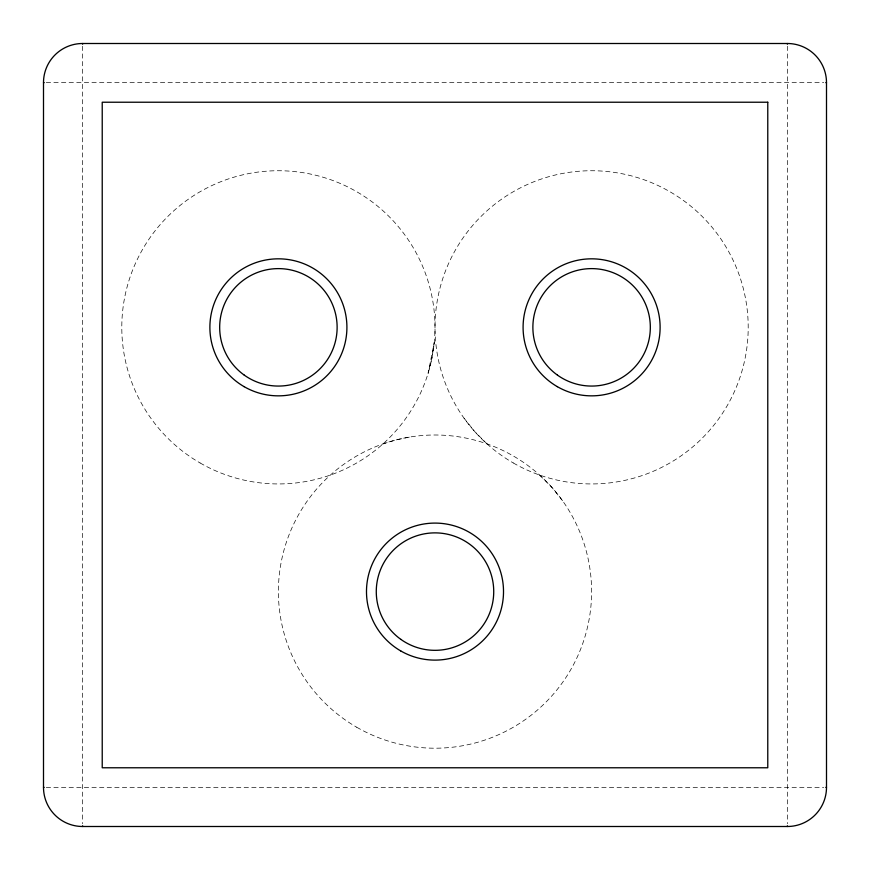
<?xml version="1.0" encoding="UTF-8"?>
<svg xmlns="http://www.w3.org/2000/svg" width="870" height="870" viewBox="0 0 870 870"><rect width="100%" height="100%" fill="white"/><g stroke="black" fill="none" stroke-linecap="round" stroke-linejoin="round"><path stroke-width="0.65" stroke-dasharray="4.35 3.26" d="M382.996 443.885L396.165 439.894L409.324 437.121M46.251 82.65L823.749 82.65M46.251 787.35L823.749 787.35M539.596 475.053L551.787 487.265L562.531 500.707M487.004 443.885L474.813 431.672L464.069 418.231M787.35 46.251L787.35 823.749M82.65 46.251L82.65 823.749M434.282 342.345L432.02 357.733L428.105 373.284L434.282 342.345M513.3 462.96A156.6 156.6 0 0 0 748.2 327.337A156.6 156.6 0 0 0 513.3 191.715A156.6 156.6 0 0 0 513.3 462.96M356.7 727.222A156.6 156.6 0 0 0 591.6 591.6A156.6 156.6 0 0 0 356.7 455.978A156.6 156.6 0 0 0 356.7 727.222M200.1 462.96A156.6 156.6 0 0 0 435 327.337A156.6 156.6 0 0 0 200.1 191.715A156.6 156.6 0 0 0 200.1 462.96"/><path stroke-width="1.3" d="M82.65 43.5L787.35 43.5A39.15 39.15 0 0 1 826.5 82.65L826.5 787.35A39.15 39.15 0 0 1 787.35 826.5L82.65 826.5A39.15 39.15 0 0 1 43.5 787.35L43.5 82.65A39.15 39.15 0 0 1 82.65 43.5L82.65 44.152M43.5 82.65L44.152 82.65M825.847 82.65L826.5 82.65M43.5 787.35L44.152 787.35M825.847 787.35L826.5 787.35M787.35 43.5L787.35 44.152M787.35 825.847L787.35 826.5M82.65 825.847L82.65 826.5M767.775 102.225L102.225 102.225L102.225 767.775L767.775 767.775L767.775 102.225M244.144 386.671A68.512 68.512 0 0 0 346.912 327.337A68.512 68.512 0 0 0 244.144 268.003A68.512 68.512 0 0 0 244.144 386.671M244.263 375.122A58.725 58.725 0 0 0 336.853 333.003A58.725 58.725 0 0 0 254.083 273.887A58.725 58.725 0 0 0 244.263 375.122M557.344 386.671A68.512 68.512 0 0 0 660.112 327.337A68.512 68.512 0 0 0 557.344 268.003A68.512 68.512 0 0 0 557.344 386.671M557.463 375.122A58.725 58.725 0 0 0 650.053 333.003A58.725 58.725 0 0 0 567.283 273.887A58.725 58.725 0 0 0 557.463 375.122M400.744 650.934A68.512 68.512 0 0 0 503.512 591.6A68.512 68.512 0 0 0 400.744 532.266A68.512 68.512 0 0 0 400.744 650.934M400.863 639.385A58.725 58.725 0 0 0 493.453 597.266A58.725 58.725 0 0 0 410.683 538.149A58.725 58.725 0 0 0 400.863 639.385"/></g></svg>
